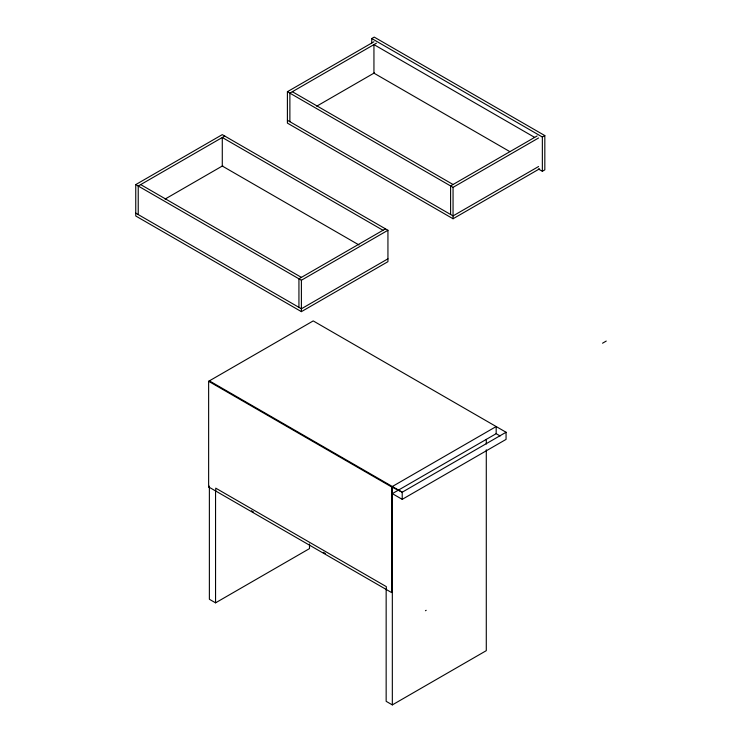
<?xml version="1.0" encoding="UTF-8"?>
<svg xmlns="http://www.w3.org/2000/svg" width="742" height="742" viewBox="0 0 742 742"><rect width="100%" height="100%" fill="white"/><g stroke="black" fill="none" stroke-linecap="round" stroke-linejoin="round"><path stroke-width="1.11" d="M371.751 43.092L371.751 38.528L374.228 37.1L544.823 135.591L544.823 169.853L542.356 171.281L538.34 168.963M539.592 168.796L453.056 218.751L287.404 123.116L287.404 91.711L373.94 41.756M376.417 43.175L289.881 93.14L289.881 121.688M135.749 184.6L222.285 134.636L387.936 230.27L387.936 261.676L301.4 311.64L135.749 215.996L135.749 184.6L301.4 280.235L387.936 230.27M224.761 136.064L138.225 186.019L138.225 214.577M316.732 106.18L374.422 72.874M165.076 199.069L222.767 165.763M537.125 135.962L450.589 185.927L450.589 214.475M287.404 91.711L453.056 187.355L538.599 137.966M371.751 38.528L542.356 137.02L544.823 135.591M385.469 228.842L298.933 278.807L298.933 307.355M538.599 166.514L453.056 215.903L287.404 120.26M387.936 258.819L301.4 308.783L135.749 213.149M392.332 592.135L391.59 592.561L208.632 486.928L208.632 381.295L313.217 320.915L506.063 432.252L506.063 439.394L402.22 499.347L392.332 493.634L496.175 433.68L500.136 435.971M208.632 486.928L209.374 486.502M602.541 343.203L606.251 341.06M506.063 432.252L402.22 492.206L391.59 486.928L208.632 381.295M209.374 486.131L209.374 599.267L215.551 602.838L309.507 548.598L309.507 543.979M425.444 610.731L426.186 610.304M386.155 589.352L386.155 701.329L392.332 704.9L486.288 650.66L486.288 449.782M534.648 137.391L373.94 44.603L373.94 73.152L509.698 151.535M292.348 91.711L453.056 184.498M382.993 230.27L222.285 137.493L222.285 166.041L359.035 244.99M140.692 184.6L301.4 277.378M209.374 380.869L402.22 492.206L402.22 499.347M251.362 510.746L253.365 511.897M323.345 552.298L325.348 553.458M542.356 137.02L542.356 171.281M496.175 433.68L496.175 426.548L391.59 486.928L391.59 592.561M486.288 439.394L486.288 444.013M453.056 187.355L453.056 218.751M392.332 486.502L392.332 704.9M386.332 589.5L386.332 586.644L215.737 488.153L215.737 491.009M301.4 280.235L301.4 311.64M215.551 490.861L215.551 602.838"/></g></svg>
